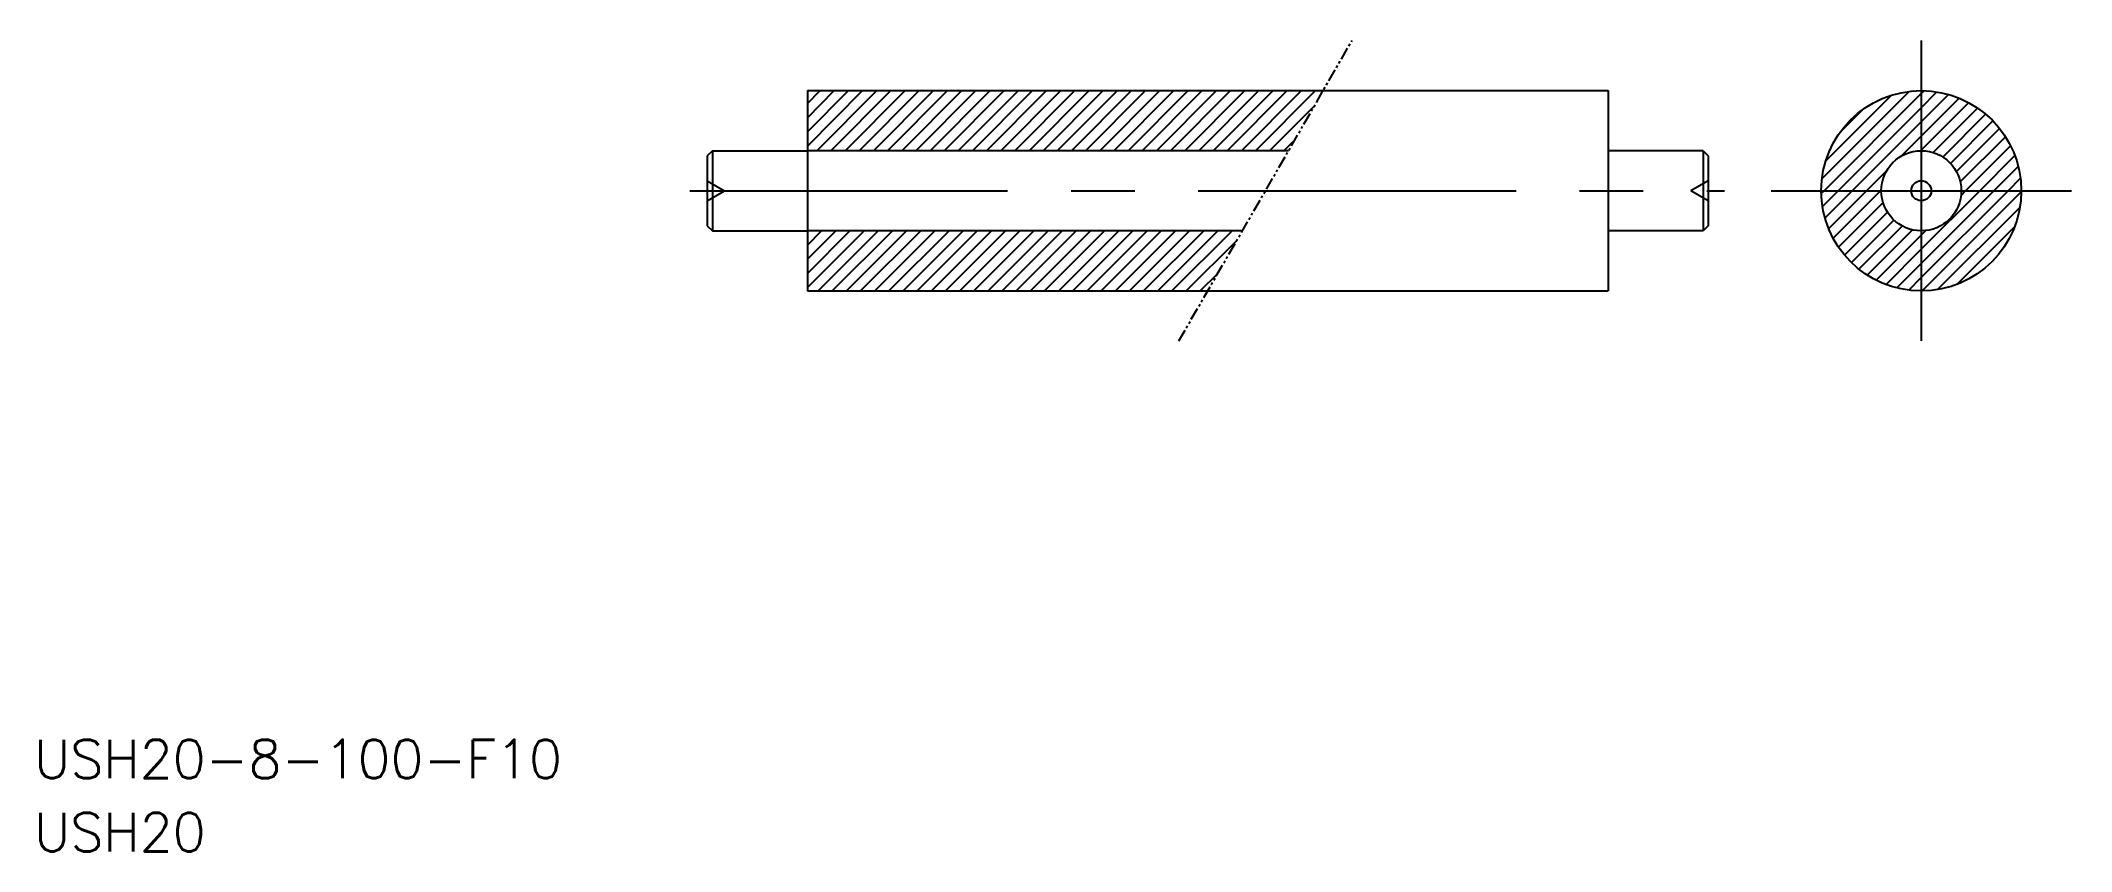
# Model space of a CAD drawing. Extents: x 212 to 415, y 153 to 234.
import ezdxf

# ---------------------------------------------------------------- set-up
doc = ezdxf.new("R2010")
doc.units = 0
for name, pattern in [('CENTER', [50.8, 31.75, -6.35, 6.35, -6.35]), ('DASHED', [19.05, 12.7, -6.35]), ('PHANTOM', [2.5, 1.25, -0.25, 0.25, -0.25, 0.25, -0.25])]:
    doc.linetypes.add(name, pattern=pattern)
doc.layers.get('0').update_dxf_attribs({"linetype": 'CONTINUOUS'})
doc.layers.add('CENTER', color=1, linetype='CENTER')
doc.styles.get("Standard").update_dxf_attribs({"font": 'txt.shx'})

# ---------------------------------------------------------------- blocks, each defined once
blk = doc.blocks.new('*X2')
at = {"color": 0, "linetype": 'CONTINUOUS'}
for p, q in [((288.49, 223.43), (294.01, 228.96)), ((288.49, 224.85), (292.59, 228.96)), ((288.49, 226.26), (291.18, 228.96)), ((288.49, 227.67), (289.77, 228.96)), ((289.42, 222.96), (295.42, 228.96)), ((290.84, 222.96), (296.84, 228.96)), ((292.25, 222.96), (298.25, 228.96)), ((293.67, 222.96), (299.67, 228.96)), ((295.08, 222.96), (301.08, 228.96)), ((296.49, 222.96), (302.49, 228.96)), ((297.91, 222.96), (303.91, 228.96)), ((299.32, 222.96), (305.32, 228.96)), ((300.74, 222.96), (306.74, 228.96)), ((302.15, 222.96), (308.15, 228.96)), ((303.57, 222.96), (309.57, 228.96)), ((304.98, 222.96), (310.98, 228.96)), ((306.39, 222.96), (312.39, 228.96)), ((307.81, 222.96), (313.81, 228.96)), ((309.22, 222.96), (315.22, 228.96)), ((310.64, 222.96), (316.64, 228.96)), ((312.05, 222.96), (318.05, 228.96)), ((313.46, 222.96), (319.46, 228.96)), ((314.88, 222.96), (320.88, 228.96)), ((316.29, 222.96), (322.29, 228.96)), ((317.71, 222.96), (323.71, 228.96)), ((319.12, 222.96), (325.12, 228.96)), ((320.54, 222.96), (326.54, 228.96)), ((321.95, 222.96), (327.95, 228.96)), ((323.36, 222.96), (329.36, 228.96)), ((324.78, 222.96), (330.78, 228.96)), ((326.19, 222.96), (332.19, 228.96)), ((327.61, 222.96), (333.61, 228.96)), ((329.02, 222.96), (335.02, 228.96)), ((330.44, 222.96), (336.44, 228.96)), ((331.85, 222.96), (337.85, 228.96)), ((333.26, 222.96), (339.26, 228.96)), ((334.68, 222.96), (339.15, 227.43)), ((389.86, 220.16), (398.59, 228.88)), ((390.08, 218.96), (399.79, 228.67)), ((390.25, 221.96), (396.78, 228.49)), ((399.79, 228.67), (400.07, 228.95)), ((399.79, 227.26), (401.36, 228.83)), ((399.79, 225.84), (402.52, 228.57)), ((399.79, 224.43), (403.57, 228.21)), ((399.79, 223.01), (404.54, 227.76)), ((391.49, 218.96), (399.79, 227.26)), ((391.68, 224.8), (393.95, 227.07)), ((392.9, 218.96), (399.79, 225.84)), ((400.97, 222.78), (405.42, 227.22)), ((401.94, 222.33), (406.22, 226.62)), ((402.71, 221.69), (406.95, 225.93)), ((336.09, 222.96), (337.22, 224.08)), ((397.77, 222.41), (399.79, 224.43)), ((403.3, 220.87), (407.62, 225.18)), ((403.69, 219.84), (408.21, 224.36)), ((404.22, 218.96), (408.72, 223.46)), ((399.73, 222.95), (399.79, 223.01)), ((405.63, 218.96), (409.15, 222.48)), ((407.05, 218.96), (409.49, 221.4)), ((394.32, 218.96), (396.34, 220.98)), ((408.46, 218.96), (409.71, 220.21)), ((389.8, 218.68), (390.08, 218.96)), ((389.92, 217.38), (391.49, 218.96)), ((390.17, 216.22), (392.9, 218.96)), ((390.53, 215.17), (394.32, 218.96)), ((390.99, 214.21), (395.73, 218.96)), ((391.52, 213.33), (395.97, 217.78)), ((395.73, 218.96), (395.79, 219.02)), ((399.79, 210.29), (408.46, 218.96)), ((399.79, 211.7), (407.05, 218.96)), ((399.79, 213.12), (405.63, 218.96)), ((399.87, 208.96), (409.79, 218.87)), ((401.42, 209.09), (409.66, 217.32)), ((403.77, 218.5), (404.22, 218.96)), ((392.13, 212.53), (396.42, 216.81)), ((392.81, 211.79), (397.06, 216.04)), ((393.56, 211.13), (397.88, 215.44)), ((403.36, 209.61), (409.13, 215.39)), ((288.49, 209.29), (294.15, 214.96)), ((288.49, 210.7), (292.74, 214.96)), ((288.49, 212.12), (291.32, 214.96)), ((288.49, 213.53), (289.91, 214.96)), ((288.49, 214.95), (288.49, 214.96)), ((289.57, 208.96), (295.57, 214.96)), ((290.98, 208.96), (296.98, 214.96)), ((292.39, 208.96), (298.39, 214.96)), ((293.81, 208.96), (299.81, 214.96)), ((295.22, 208.96), (301.22, 214.96)), ((296.64, 208.96), (302.64, 214.96)), ((298.05, 208.96), (304.05, 214.96)), ((299.46, 208.96), (305.46, 214.96)), ((300.88, 208.96), (306.88, 214.96)), ((302.29, 208.96), (308.29, 214.96)), ((303.71, 208.96), (309.71, 214.96)), ((305.12, 208.96), (311.12, 214.96)), ((306.54, 208.96), (312.54, 214.96)), ((307.95, 208.96), (313.95, 214.96)), ((309.36, 208.96), (315.36, 214.96)), ((310.78, 208.96), (316.78, 214.96)), ((312.19, 208.96), (318.19, 214.96)), ((313.61, 208.96), (319.61, 214.96)), ((315.02, 208.96), (321.02, 214.96)), ((316.44, 208.96), (322.44, 214.96)), ((317.85, 208.96), (323.85, 214.96)), ((319.26, 208.96), (325.26, 214.96)), ((320.68, 208.96), (326.68, 214.96)), ((322.09, 208.96), (328.09, 214.96)), ((323.51, 208.96), (329.51, 214.96)), ((324.92, 208.96), (330.92, 214.96)), ((326.33, 208.96), (331.42, 214.04)), ((394.39, 210.54), (398.9, 215.06)), ((395.29, 210.03), (399.79, 214.53)), ((396.27, 209.6), (399.79, 213.12)), ((399.79, 214.53), (400.24, 214.98)), ((397.35, 209.26), (399.79, 211.7)), ((327.75, 208.96), (329.49, 210.7)), ((398.54, 209.03), (399.79, 210.29))]:
    blk.add_line(p, q, dxfattribs=at)

msp = doc.modelspace()

# ---------------------------------------------------------------- linework, layer by layer
at = {"color": 3, "linetype": 'PHANTOM'}
msp.add_line((325.6, 203.96), (342.92, 233.96), dxfattribs=at)
at = {"color": 7, "linetype": 'CONTINUOUS'}
for p, q in [((288.49, 228.96), (288.49, 208.96)), ((288.49, 228.96), (368.49, 228.96)), ((368.49, 228.96), (368.49, 208.96)), ((278.99, 222.96), (278.49, 222.46)), ((278.49, 222.46), (278.49, 215.46)), ((278.99, 222.96), (288.49, 222.96)), ((278.99, 222.96), (278.99, 214.96)), ((336.57, 222.96), (288.49, 222.96)), ((377.99, 222.96), (368.49, 222.96)), ((377.99, 222.96), (378.49, 222.46)), ((377.99, 222.96), (377.99, 214.96)), ((378.49, 222.46), (378.49, 215.46)), ((278.49, 215.46), (278.99, 214.96)), ((378.49, 215.46), (377.99, 214.96)), ((278.99, 214.96), (288.49, 214.96)), ((331.95, 214.96), (288.49, 214.96)), ((377.99, 214.96), (368.49, 214.96)), ((288.49, 208.96), (368.49, 208.96))]:
    msp.add_line(p, q, dxfattribs=at)
at = {"color": 3, "linetype": 'DASHED'}
for p, q in [((278.49, 219.96), (280.22, 218.96)), ((378.49, 219.96), (376.75, 218.96)), ((278.49, 217.96), (280.22, 218.96)), ((378.49, 217.96), (376.75, 218.96))]:
    msp.add_line(p, q, dxfattribs=at)
at = {"color": 7, "linetype": 'CONTINUOUS'}
for radius in [10, 4, 1]:
    msp.add_circle((399.79, 218.96), radius, dxfattribs=at)
at = {"layer": 'CENTER', "color": 1, "linetype": 'CENTER'}
for p, q in [((399.79, 233.96), (399.79, 203.96)), ((276.75, 218.96), (380.13, 218.96)), ((384.79, 218.96), (414.79, 218.96))]:
    msp.add_line(p, q, dxfattribs=at)

# ---------------------------------------------------------------- block references
at = {"color": 3, "linetype": 'CONTINUOUS'}
msp.add_blockref('*X2', (0, 0), dxfattribs=at)

# ---------------------------------------------------------------- texts
at = {"color": 7, "linetype": 'CONTINUOUS'}
for s, height, p in [('USH20-8-100-F10', 3.8472, (211.21, 160.29)), ('USH20', 3.847, (211.21, 152.98))]:
    msp.add_text(s, height=height, dxfattribs=at).set_placement(p)

doc.saveas('drawing.dxf')
